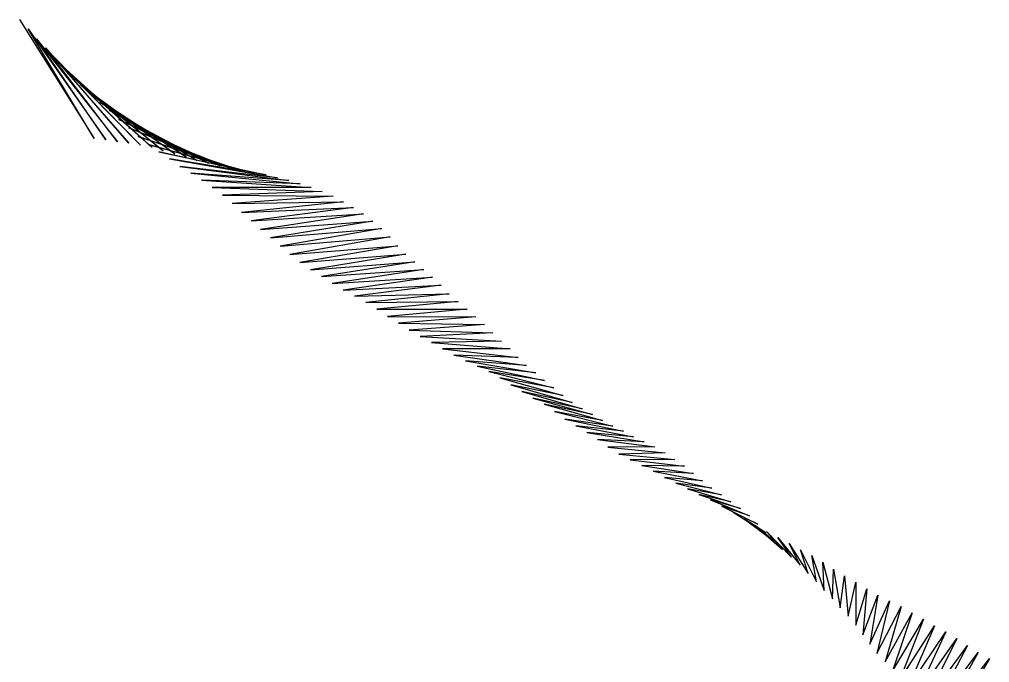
# Model space of a CAD drawing. Header units: metres. Extents: x -465 to 475, y -409 to 494.
# Drawn here: x -457.9 to -286.8, y 295.3 to 408.7 of the extents above; entities that cross this region are included whole.
import ezdxf

# ---------------------------------------------------------------- set-up
doc = ezdxf.new("R2010")
doc.units = ezdxf.units.M

msp = doc.modelspace()

# ---------------------------------------------------------------- linework, layer by layer
for p, q in [((-457.87, 408.69, -606.22), (-444.69, 387.69, -606.22)), ((-456.35, 407.01, -606.22), (-442.63, 387.47, -606.22)), ((-444.69, 387.69, -606.22), (-456.35, 407.01, -606.22)), ((-454.86, 405.3, -606.22), (-440.59, 387.11, -606.22)), ((-442.63, 387.47, -606.22), (-454.86, 405.3, -606.22)), ((-453.28, 403.69, -606.22), (-438.54, 386.87, -606.22)), ((-440.59, 387.11, -606.22), (-453.28, 403.69, -606.22)), ((-451.72, 402.04, -606.22), (-436.5, 386.51, -606.22)), ((-438.54, 386.87, -606.22), (-451.72, 402.04, -606.22)), ((-450.19, 400.38, -606.22), (-434.47, 386.11, -606.22)), ((-436.5, 386.51, -606.22), (-450.19, 400.38, -606.22)), ((-448.69, 398.68, -606.22), (-432.49, 385.51, -606.22)), ((-434.47, 386.11, -606.22), (-448.69, 398.68, -606.22)), ((-447.05, 397.11, -606.22), (-430.48, 385, -606.22)), ((-432.49, 385.51, -606.22), (-447.05, 397.11, -606.22)), ((-445.41, 395.56, -606.22), (-428.48, 384.5, -606.22)), ((-430.48, 385, -606.22), (-445.41, 395.56, -606.22)), ((-443.66, 394.11, -606.22), (-426.51, 383.84, -606.22)), ((-428.48, 384.5, -606.22), (-443.66, 394.11, -606.22)), ((-441.97, 392.62, -606.22), (-424.51, 383.33, -606.22)), ((-426.51, 383.84, -606.22), (-441.97, 392.62, -606.22)), ((-440.31, 391.07, -606.22), (-422.48, 382.89, -606.22)), ((-424.51, 383.33, -606.22), (-440.31, 391.07, -606.22)), ((-438.58, 389.61, -606.22), (-420.46, 382.44, -606.22)), ((-422.48, 382.89, -606.22), (-438.58, 389.61, -606.22)), ((-436.91, 388.08, -606.22), (-418.45, 381.98, -606.22)), ((-420.46, 382.44, -606.22), (-436.91, 388.08, -606.22)), ((-435.14, 386.67, -606.22), (-416.41, 381.59, -606.22)), ((-418.45, 381.98, -606.22), (-435.14, 386.67, -606.22)), ((-433.27, 385.38, -606.22), (-414.37, 381.3, -606.22)), ((-416.41, 381.59, -606.22), (-433.27, 385.38, -606.22)), ((-431.4, 384.12, -606.22), (-412.35, 380.8, -606.22)), ((-414.37, 381.3, -606.22), (-431.4, 384.12, -606.22)), ((-429.57, 382.78, -606.22), (-410.35, 380.31, -606.22)), ((-412.35, 380.8, -606.22), (-429.57, 382.78, -606.22)), ((-427.65, 381.58, -606.22), (-408.36, 379.73, -606.22)), ((-410.35, 380.31, -606.22), (-427.65, 381.58, -606.22)), ((-425.73, 380.37, -606.22), (-406.4, 379.07, -606.22)), ((-408.36, 379.73, -606.22), (-425.73, 380.37, -606.22)), ((-423.86, 379.09, -606.22), (-404.45, 378.38, -606.22)), ((-406.4, 379.07, -606.22), (-423.86, 379.09, -606.22)), ((-404.45, 378.38, -606.22), (-422.04, 377.74, -606.22)), ((-422.04, 377.74, -606.22), (-402.55, 377.55, -606.22)), ((-402.55, 377.55, -606.22), (-420.34, 376.26, -606.22)), ((-420.34, 376.26, -606.22), (-400.74, 376.55, -606.22)), ((-400.74, 376.55, -606.22), (-418.72, 374.67, -606.22)), ((-418.72, 374.67, -606.22), (-398.92, 375.56, -606.22)), ((-398.92, 375.56, -606.22), (-417.02, 373.17, -606.22)), ((-417.02, 373.17, -606.22), (-397.2, 374.4, -606.22)), ((-397.2, 374.4, -606.22), (-415.32, 371.67, -606.22)), ((-415.32, 371.67, -606.22), (-395.54, 373.16, -606.22)), ((-395.54, 373.16, -606.22), (-413.61, 370.19, -606.22)), ((-413.61, 370.19, -606.22), (-393.97, 371.83, -606.22)), ((-393.97, 371.83, -606.22), (-411.89, 368.72, -606.22)), ((-411.89, 368.72, -606.22), (-392.49, 370.38, -606.22)), ((-392.49, 370.38, -606.22), (-410.16, 367.26, -606.22)), ((-410.16, 367.26, -606.22), (-391.14, 368.81, -606.22)), ((-391.14, 368.81, -606.22), (-408.4, 365.83, -606.22)), ((-408.4, 365.83, -606.22), (-389.71, 367.31, -606.22)), ((-389.71, 367.31, -606.22), (-406.52, 364.57, -606.22)), ((-406.52, 364.57, -606.22), (-388.14, 365.96, -606.22)), ((-388.14, 365.96, -606.22), (-404.59, 363.39, -606.22)), ((-404.59, 363.39, -606.22), (-386.57, 364.62, -606.22)), ((-386.57, 364.62, -606.22), (-402.69, 362.15, -606.22)), ((-402.69, 362.15, -606.22), (-385, 363.26, -606.22)), ((-385, 363.26, -606.22), (-400.77, 360.95, -606.22)), ((-400.77, 360.95, -606.22), (-383.51, 361.83, -606.22)), ((-383.51, 361.83, -606.22), (-398.77, 359.89, -606.22)), ((-398.77, 359.89, -606.22), (-382.07, 360.34, -606.22)), ((-382.07, 360.34, -606.22), (-396.79, 358.79, -606.22)), ((-396.79, 358.79, -606.22), (-380.51, 358.98, -606.22)), ((-380.51, 358.98, -606.22), (-394.85, 357.63, -606.22)), ((-394.85, 357.63, -606.22), (-378.93, 357.64, -606.22)), ((-378.93, 357.64, -606.22), (-392.98, 356.34, -606.22)), ((-392.98, 356.34, -606.22), (-377.37, 356.29, -606.22)), ((-377.37, 356.29, -606.22), (-391.04, 355.18, -606.22)), ((-391.04, 355.18, -606.22), (-375.83, 354.91, -606.22)), ((-375.83, 354.91, -606.22), (-389.15, 353.93, -606.22)), ((-389.15, 353.93, -606.22), (-374.36, 353.44, -606.22)), ((-374.36, 353.44, -606.22), (-387.2, 352.78, -606.22)), ((-387.2, 352.78, -606.22), (-372.87, 352.01, -606.22)), ((-372.87, 352.01, -606.22), (-385.18, 351.75, -606.22)), ((-385.18, 351.75, -606.22), (-371.34, 350.62, -606.22)), ((-371.34, 350.62, -606.22), (-383.23, 350.61, -606.22)), ((-383.23, 350.61, -606.22), (-369.93, 349.1, -606.22)), ((-381.26, 349.49, -606.22), (-368.41, 347.69, -606.22)), ((-369.93, 349.1, -606.22), (-381.26, 349.49, -606.22)), ((-379.22, 348.51, -606.22), (-366.8, 346.4, -606.22)), ((-368.41, 347.69, -606.22), (-379.22, 348.51, -606.22)), ((-377.15, 347.6, -606.22), (-365.25, 345.03, -606.22)), ((-366.8, 346.4, -606.22), (-377.15, 347.6, -606.22)), ((-375.11, 346.61, -606.22), (-363.62, 343.75, -606.22)), ((-365.25, 345.03, -606.22), (-375.11, 346.61, -606.22)), ((-373.12, 345.53, -606.22), (-362.03, 342.42, -606.22)), ((-363.62, 343.75, -606.22), (-373.12, 345.53, -606.22)), ((-371.22, 344.29, -606.22), (-360.37, 341.19, -606.22)), ((-362.03, 342.42, -606.22), (-371.22, 344.29, -606.22)), ((-369.27, 343.14, -606.22), (-358.62, 340.08, -606.22)), ((-360.37, 341.19, -606.22), (-369.27, 343.14, -606.22)), ((-367.34, 341.96, -606.22), (-356.81, 339.08, -606.22)), ((-358.62, 340.08, -606.22), (-367.34, 341.96, -606.22)), ((-365.35, 340.87, -606.22), (-355.03, 338.03, -606.22)), ((-356.81, 339.08, -606.22), (-365.35, 340.87, -606.22)), ((-363.48, 339.6, -606.22), (-353.23, 337, -606.22)), ((-355.03, 338.03, -606.22), (-363.48, 339.6, -606.22)), ((-361.66, 338.25, -606.22), (-351.36, 336.12, -606.22)), ((-353.23, 337, -606.22), (-361.66, 338.25, -606.22)), ((-359.73, 337.07, -606.22), (-349.55, 335.1, -606.22)), ((-351.36, 336.12, -606.22), (-359.73, 337.07, -606.22)), ((-357.81, 335.86, -606.22), (-347.68, 334.22, -606.22)), ((-349.55, 335.1, -606.22), (-357.81, 335.86, -606.22)), ((-355.91, 334.64, -606.22), (-345.81, 333.34, -606.22)), ((-347.68, 334.22, -606.22), (-355.91, 334.64, -606.22)), ((-345.81, 333.34, -606.22), (-354.08, 333.3, -606.22)), ((-354.08, 333.3, -606.22), (-344.01, 332.31, -606.22)), ((-344.01, 332.31, -606.22), (-352.16, 332.09, -606.22)), ((-352.16, 332.09, -606.22), (-342.3, 331.15, -606.22)), ((-342.3, 331.15, -606.22), (-350.16, 331.04, -606.22)), ((-350.16, 331.04, -606.22), (-340.59, 329.98, -606.22)), ((-348.11, 330.08, -606.22), (-338.98, 328.68, -606.22)), ((-340.59, 329.98, -606.22), (-348.11, 330.08, -606.22)), ((-346.08, 329.06, -606.22), (-337.39, 327.36, -606.22)), ((-338.98, 328.68, -606.22), (-346.08, 329.06, -606.22)), ((-344.12, 327.93, -606.22), (-335.76, 326.07, -606.22)), ((-337.39, 327.36, -606.22), (-344.12, 327.93, -606.22)), ((-342.08, 326.95, -606.22), (-334.05, 324.91, -606.22)), ((-335.76, 326.07, -606.22), (-342.08, 326.95, -606.22)), ((-340.04, 325.98, -606.22), (-332.39, 323.68, -606.22)), ((-334.05, 324.91, -606.22), (-340.04, 325.98, -606.22)), ((-338.03, 324.93, -606.22), (-330.69, 322.5, -606.22)), ((-332.39, 323.68, -606.22), (-338.03, 324.93, -606.22)), ((-335.97, 323.99, -606.22), (-329.1, 321.18, -606.22)), ((-330.69, 322.5, -606.22), (-335.97, 323.99, -606.22)), ((-333.98, 322.9, -606.22), (-327.64, 319.71, -606.22)), ((-329.1, 321.18, -606.22), (-333.98, 322.9, -606.22)), ((-331.98, 321.85, -606.22), (-326.22, 318.2, -606.22)), ((-327.64, 319.71, -606.22), (-331.98, 321.85, -606.22)), ((-330.06, 320.65, -606.22), (-324.76, 316.73, -606.22)), ((-326.22, 318.2, -606.22), (-330.06, 320.65, -606.22)), ((-328.11, 319.49, -606.22), (-323.29, 315.28, -606.22)), ((-324.76, 316.73, -606.22), (-328.11, 319.49, -606.22)), ((-326.1, 318.45, -606.22), (-321.73, 313.91, -606.22)), ((-323.29, 315.28, -606.22), (-326.1, 318.45, -606.22)), ((-324.11, 317.36, -606.22), (-320.19, 312.53, -606.22)), ((-321.73, 313.91, -606.22), (-324.11, 317.36, -606.22)), ((-322.1, 316.32, -606.22), (-318.76, 311.04, -606.22)), ((-320.19, 312.53, -606.22), (-322.1, 316.32, -606.22)), ((-320.12, 315.23, -606.22), (-317.28, 309.59, -606.22)), ((-318.76, 311.04, -606.22), (-320.12, 315.23, -606.22)), ((-318.11, 314.18, -606.22), (-315.93, 308.02, -606.22)), ((-317.28, 309.59, -606.22), (-318.11, 314.18, -606.22)), ((-316.17, 313.02, -606.22), (-314.45, 306.57, -606.22)), ((-315.93, 308.02, -606.22), (-316.17, 313.02, -606.22)), ((-314.45, 306.57, -606.22), (-314.28, 311.77, -606.22)), ((-314.28, 311.77, -606.22), (-313.1, 305.01, -606.22)), ((-313.1, 305.01, -606.22), (-312.34, 310.6, -606.22)), ((-312.34, 310.6, -606.22), (-311.69, 303.49, -606.22)), ((-311.69, 303.49, -606.22), (-310.37, 309.48, -606.22)), ((-310.37, 309.48, -606.22), (-310.33, 301.93, -606.22)), ((-310.33, 301.93, -606.22), (-308.41, 308.35, -606.22)), ((-308.41, 308.35, -606.22), (-309.13, 300.24, -606.22)), ((-309.13, 300.24, -606.22), (-306.45, 307.21, -606.22)), ((-306.45, 307.21, -606.22), (-307.91, 298.57, -606.22)), ((-307.91, 298.57, -606.22), (-304.42, 306.21, -606.22)), ((-304.42, 306.21, -606.22), (-306.63, 296.95, -606.22)), ((-306.63, 296.95, -606.22), (-302.38, 305.23, -606.22)), ((-302.38, 305.23, -606.22), (-305.19, 295.45, -606.22)), ((-305.19, 295.45, -606.22), (-300.41, 304.1, -606.22)), ((-300.41, 304.1, -606.22), (-303.89, 293.84, -606.22)), ((-303.89, 293.84, -606.22), (-298.44, 302.98, -606.22)), ((-298.44, 302.98, -606.22), (-302.65, 292.19, -606.22)), ((-302.65, 292.19, -606.22), (-296.51, 301.81, -606.22)), ((-296.51, 301.81, -606.22), (-301.32, 290.61, -606.22)), ((-301.32, 290.61, -606.22), (-294.49, 300.78, -606.22)), ((-294.49, 300.78, -606.22), (-299.89, 289.11, -606.22)), ((-299.89, 289.11, -606.22), (-292.56, 299.6, -606.22)), ((-292.56, 299.6, -606.22), (-298.6, 287.49, -606.22)), ((-298.6, 287.49, -606.22), (-290.67, 298.36, -606.22)), ((-290.67, 298.36, -606.22), (-297.25, 285.92, -606.22)), ((-297.25, 285.92, -606.22), (-288.76, 297.13, -606.22)), ((-288.76, 297.13, -606.22), (-295.97, 284.29, -606.22)), ((-295.97, 284.29, -606.22), (-286.77, 296.06, -606.22)), ((-286.77, 296.06, -606.22), (-294.74, 282.63, -606.22))]:
    msp.add_line(p, q)

doc.saveas('drawing.dxf')
